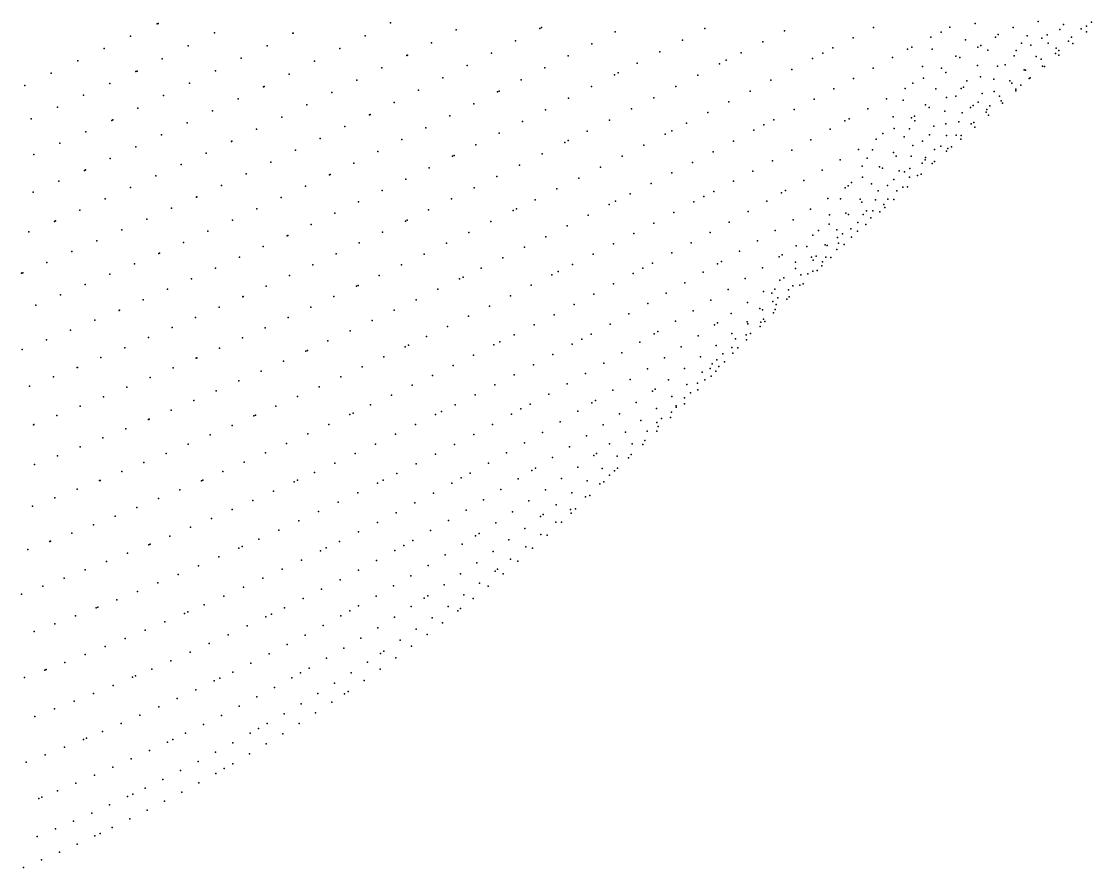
# Model space of a CAD drawing. Extents: x 0 to 4.6, y -1.66 to 1.66.
# Drawn here: x 2.301 to 3.257, y -1.53 to -0.775 of the extents above; entities that cross this region are included whole.
import ezdxf

# ---------------------------------------------------------------- set-up
doc = ezdxf.new("R2010")
doc.units = 0
doc.layers.get('0').update_dxf_attribs({"linetype": 'CONTINUOUS'})

msp = doc.modelspace()

# ---------------------------------------------------------------- linework, layer by layer
at = {"color": 2}
for p in [(2.4224, -0.77709, 15.556), (2.42344, -0.7766, 15.556), (2.63096, -0.77615, 13.456), (2.6897, -0.78243, 12.756), (2.76422, -0.78107, 12.056), (2.76574, -0.78029, 12.056), (2.91175, -0.7812, 10.656), (2.98274, -0.7833, 9.956), (3.0625, -0.78014, 9.256), (3.13066, -0.78002, 8.556), (3.15315, -0.77651, 2.256), (3.18715, -0.78011, 7.856), (3.20939, -0.77479, 3.656), (3.22878, -0.78212, 4.356), (3.23206, -0.77768, 7.156), (3.24775, -0.78142, 5.056), (3.25253, -0.7791, 6.456), (3.25719, -0.77559, 6.456), (2.39882, -0.78805, 15.556), (2.47371, -0.78497, 14.856), (2.54367, -0.78538, 14.156), (2.54411, -0.78517, 14.156), (2.60838, -0.78758, 13.456), (2.74269, -0.79214, 12.056), (2.83162, -0.78404, 11.356), (2.89168, -0.79152, 10.656), (2.96355, -0.79303, 9.956), (3.04437, -0.78934, 9.256), (3.11368, -0.78892, 8.556), (3.12296, -0.78443), (3.12296, -0.78443, 0.375), (3.12296, -0.78443, 0.75), (3.12296, -0.78443, 1.125), (3.12296, -0.78443, 1.5), (3.1446, -0.79123, 2.256), (3.17138, -0.78895, 7.856), (3.17368, -0.78658, 2.956), (3.19973, -0.78774, 3.656), (3.2128, -0.78961, 7.156), (3.21755, -0.78671, 7.156), (3.23643, -0.79248, 5.056), (3.23918, -0.78899, 6.456), (3.25266, -0.78418, 5.756), (2.37522, -0.79901, 15.556), (2.45037, -0.79652, 14.856), (2.52066, -0.79653, 14.156), (2.58576, -0.799, 13.456), (2.66759, -0.79383, 12.756), (2.81074, -0.79483, 11.356), (2.87151, -0.80182, 10.656), (2.94425, -0.80272, 9.956), (3.02613, -0.7985, 9.256), (3.09288, -0.79964, 8.556), (3.09657, -0.79776, 8.556), (3.11467, -0.79971), (3.11467, -0.79971, 0.375), (3.11467, -0.79971, 0.75), (3.11467, -0.79971, 1.125), (3.11467, -0.79971, 1.5), (3.15547, -0.79783, 7.856), (3.15814, -0.79626, 7.856), (3.1645, -0.80041, 2.956), (3.18992, -0.80066, 3.656), (3.19472, -0.7943, 3.656), (3.2029, -0.79604, 7.156), (3.2183, -0.79419, 4.356), (3.22567, -0.7988, 6.456), (3.22787, -0.80066, 5.056), (3.24032, -0.79454, 5.756), (2.35161, -0.80998, 15.556), (2.42701, -0.80808, 14.856), (2.49762, -0.80767, 14.156), (2.5631, -0.81041, 13.456), (2.64542, -0.80522, 12.756), (2.64602, -0.80492, 12.756), (2.72109, -0.80319, 12.056), (2.78979, -0.80561, 11.356), (2.85127, -0.81209, 10.656), (2.93069, -0.80948, 9.956), (3.00778, -0.80795, 9.256), (3.01701, -0.80304, 9.256), (3.07934, -0.80705, 8.556), (3.13588, -0.80587, 2.256), (3.13943, -0.80715, 7.856), (3.18811, -0.80549, 7.156), (3.20766, -0.80617, 4.356), (3.21202, -0.80855, 6.456), (3.22494, -0.80353, 5.056), (3.22783, -0.80482, 5.756), (2.32799, -0.82094, 15.556), (2.40363, -0.81959, 14.856), (2.40467, -0.81912, 14.856), (2.47454, -0.81881, 14.156), (2.5404, -0.82181, 13.456), (2.6232, -0.81624, 12.756), (2.69943, -0.81422, 12.056), (2.76876, -0.81636, 11.356), (2.83417, -0.8207, 10.656), (2.92486, -0.81254, 9.956), (2.98932, -0.81769, 9.256), (3.06199, -0.81644, 8.556), (3.10621, -0.8149), (3.10621, -0.8149, 0.375), (3.10621, -0.8149, 0.75), (3.10621, -0.8149, 1.125), (3.10621, -0.8149, 1.5), (3.12326, -0.8164, 7.856), (3.127, -0.82041, 2.256), (3.15517, -0.81415, 2.956), (3.17317, -0.81488, 7.156), (3.17994, -0.81357, 3.656), (3.19686, -0.81807, 4.356), (3.19822, -0.81822, 6.456), (3.2133, -0.81471, 5.056), (3.21518, -0.81502, 5.756), (2.38023, -0.83016, 14.856), (2.45144, -0.82994, 14.156), (2.60093, -0.82725, 12.756), (2.67771, -0.82523, 12.056), (2.74766, -0.82709, 11.356), (2.83093, -0.82237, 10.656), (2.90538, -0.82269, 9.956), (2.97075, -0.82738, 9.256), (3.04452, -0.82577, 8.556), (3.0976, -0.83), (3.0976, -0.83, 0.375), (3.0976, -0.83, 0.75), (3.0976, -0.83, 1.125), (3.0976, -0.83, 1.5), (3.10696, -0.8256, 7.856), (3.14568, -0.8278, 2.956), (3.1581, -0.8242, 7.156), (3.16981, -0.82639, 3.656), (3.18428, -0.82782, 6.456), (3.1859, -0.82988, 4.356), (3.194, -0.83164, 5.756), (3.20151, -0.82581, 5.056), (3.20238, -0.82514, 5.756), (2.30436, -0.8319, 15.556), (2.35682, -0.84072, 14.856), (2.42831, -0.84106, 14.156), (2.51766, -0.83319, 13.456), (2.51809, -0.83298, 13.456), (2.57862, -0.83824, 12.756), (2.65593, -0.83622, 12.056), (2.72649, -0.83779, 11.356), (2.72798, -0.83704, 11.356), (2.81052, -0.83287, 10.656), (2.8858, -0.83281, 9.956), (2.95208, -0.83703, 9.256), (3.02694, -0.83506, 8.556), (3.09053, -0.83473, 7.856), (3.11796, -0.83487, 2.256), (3.14076, -0.83472, 2.956), (3.14289, -0.83345, 7.156), (3.15952, -0.83912, 3.656), (3.17019, -0.83734, 6.456), (3.18944, -0.83531, 5.756), (3.18956, -0.83682, 5.056), (2.49488, -0.84391, 13.456), (2.55625, -0.84922, 12.756), (2.6341, -0.84719, 12.056), (2.70525, -0.84846, 11.356), (2.79002, -0.84334, 10.656), (2.86613, -0.84289, 9.956), (2.93331, -0.84664, 9.256), (3.00924, -0.84429, 8.556), (3.07398, -0.84381, 7.856), (3.08883, -0.84501), (3.08883, -0.84501, 0.375), (3.08883, -0.84501, 0.75), (3.08883, -0.84501, 1.125), (3.08883, -0.84501, 1.5), (3.10877, -0.84924, 2.256), (3.12755, -0.84263, 7.156), (3.13603, -0.84139, 2.956), (3.1513, -0.84982, 6.456), (3.15596, -0.84679, 6.456), (3.1664, -0.85027, 4.356), (3.17479, -0.8416, 4.356), (3.17634, -0.84566, 5.756), (3.17746, -0.84775, 5.056), (2.33339, -0.85127, 14.856), (2.40516, -0.85217, 14.156), (2.47208, -0.85462, 13.456), (2.53385, -0.86017, 12.756), (2.61221, -0.85813, 12.056), (2.6128, -0.85785, 12.056), (2.68395, -0.8591, 11.356), (2.76945, -0.85377, 10.656), (2.84637, -0.85294, 9.956), (2.91443, -0.8562, 9.256), (2.99143, -0.85347, 8.556), (3.0573, -0.85283, 7.856), (3.0799, -0.85993), (3.0799, -0.85993, 0.375), (3.0799, -0.85993, 0.75), (3.0799, -0.85993, 1.125), (3.0799, -0.85993, 1.5), (3.09908, -0.85927, 7.156), (3.11207, -0.85175, 7.156), (3.12623, -0.85494, 2.956), (3.14158, -0.85647, 6.456), (3.14907, -0.85176, 3.656), (3.1631, -0.85593, 5.756), (3.16353, -0.85329, 4.356), (3.16521, -0.85859, 5.056), (2.30996, -0.86182, 14.856), (2.38199, -0.86323, 14.156), (2.38302, -0.86278, 14.156), (2.44924, -0.86531, 13.456), (2.59027, -0.86872, 12.056), (2.66258, -0.8697, 11.356), (2.7488, -0.86418, 10.656), (2.82652, -0.86294, 9.956), (2.89546, -0.86572, 9.256), (2.96454, -0.86711, 8.556), (2.9735, -0.8626, 8.556), (3.03688, -0.86368, 7.856), (3.0405, -0.86178, 7.856), (3.09646, -0.86087, 7.156), (3.09941, -0.86351, 2.256), (3.11626, -0.86839, 2.956), (3.12707, -0.86624, 6.456), (3.13847, -0.86431, 3.656), (3.14971, -0.86612, 5.756), (3.15211, -0.86505, 4.356), (3.1528, -0.86935, 5.056), (2.35881, -0.87338, 14.156), (2.42637, -0.87599, 13.456), (2.51141, -0.87111, 12.756), (2.56828, -0.87928, 12.056), (2.72808, -0.87455, 10.656), (2.80659, -0.87291, 9.956), (2.87639, -0.87533, 9.256), (2.88212, -0.87234, 9.256), (2.95547, -0.87197, 8.556), (3.02358, -0.87112, 7.856), (3.07082, -0.87475), (3.07082, -0.87475, 0.375), (3.07082, -0.87475, 0.75), (3.07082, -0.87475, 1.125), (3.07082, -0.87475, 1.5), (3.08072, -0.87036, 7.156), (3.08991, -0.8777, 2.256), (3.09456, -0.87074, 2.256), (3.11243, -0.87593, 6.456), (3.12772, -0.87677, 3.656), (3.13618, -0.87623, 5.756), (3.14054, -0.87672, 4.356), (2.3356, -0.88351, 14.156), (2.40348, -0.88665, 13.456), (2.48893, -0.88201, 12.756), (2.48936, -0.88181, 12.756), (2.64116, -0.88028, 11.356), (2.70729, -0.88489, 10.656), (2.78658, -0.88288, 9.956), (2.78976, -0.88126, 9.956), (2.85723, -0.88523, 9.256), (2.93733, -0.88158, 8.556), (3.00655, -0.88052, 7.856), (3.06485, -0.87978, 7.156), (3.09764, -0.88555, 6.456), (3.10615, -0.88175, 2.956), (3.1225, -0.88626, 5.756), (3.12882, -0.8883, 4.356), (3.13203, -0.88687, 5.056), (3.14026, -0.88002, 5.056), (2.31239, -0.89363, 14.156), (2.38057, -0.89729, 13.456), (2.46641, -0.89228, 12.756), (2.54624, -0.88982, 12.056), (2.61967, -0.89084, 11.356), (2.68643, -0.89519, 10.656), (2.68791, -0.89446, 10.656), (2.76648, -0.89303, 9.956), (2.83798, -0.89509, 9.256), (2.91909, -0.89113, 8.556), (2.9894, -0.88986, 7.856), (3.03273, -0.89841, 7.156), (3.04885, -0.88913, 7.156), (3.05679, -0.89694), (3.05679, -0.89694, 0.375), (3.05679, -0.89694, 0.75), (3.05679, -0.89694, 1.125), (3.05679, -0.89694, 1.5), (3.06158, -0.88947), (3.06158, -0.88947, 0.375), (3.06158, -0.88947, 0.75), (3.06158, -0.88947, 1.125), (3.06158, -0.88947, 1.5), (3.08024, -0.89182, 2.256), (3.08272, -0.89509, 6.456), (3.09588, -0.89502, 2.956), (3.10857, -0.89826, 3.656), (3.10869, -0.8962, 5.756), (3.11681, -0.88913, 3.656), (3.12756, -0.8907, 5.056), (2.35764, -0.90787, 13.456), (2.35865, -0.90743, 13.456), (2.44387, -0.90254, 12.756), (2.52416, -0.90033, 12.056), (2.59814, -0.90135, 11.356), (2.6655, -0.90544, 10.656), (2.74631, -0.90314, 9.956), (2.81863, -0.9049, 9.256), (2.90074, -0.90063, 8.556), (2.97213, -0.89914, 7.856), (3.01649, -0.90762, 7.156), (3.05219, -0.9041), (3.05219, -0.9041, 0.375), (3.05219, -0.9041, 0.75), (3.05219, -0.9041, 1.125), (3.05219, -0.9041, 1.5), (3.06767, -0.90455, 6.456), (3.07043, -0.90584, 2.256), (3.09473, -0.90605, 5.756), (3.10575, -0.90143, 3.656), (3.11472, -0.90151, 5.056), (3.11695, -0.89979, 4.356), (2.33469, -0.91757, 13.456), (2.42129, -0.91276, 12.756), (2.50204, -0.91081, 12.056), (2.57655, -0.91183, 11.356), (2.57713, -0.91156, 11.356), (2.64452, -0.91565, 10.656), (2.72606, -0.91321, 9.956), (2.7992, -0.91466, 9.256), (2.8823, -0.91008, 8.556), (2.93726, -0.91751, 7.856), (2.95475, -0.90836, 7.856), (3.00013, -0.91676, 7.156), (3.05249, -0.91393, 6.456), (3.08064, -0.91608, 5.756), (3.08545, -0.90818, 2.956), (3.09016, -0.90922, 5.756), (3.09454, -0.91375, 3.656), (3.10173, -0.91223, 5.056), (3.10493, -0.91118, 4.356), (2.39869, -0.92296, 12.756), (2.47988, -0.92126, 12.056), (2.55491, -0.92197, 11.356), (2.62346, -0.92583, 10.656), (2.70573, -0.92324, 9.956), (2.77968, -0.92437, 9.256), (2.86375, -0.91947, 8.556), (2.91966, -0.9266, 7.856), (2.98364, -0.92582, 7.156), (3.03718, -0.9233, 6.456), (3.03975, -0.92167, 6.456), (3.04265, -0.91863), (3.04265, -0.91863, 0.375), (3.04265, -0.91863, 0.75), (3.04265, -0.91863, 1.125), (3.04265, -0.91863, 1.5), (3.06046, -0.91975, 2.256), (3.06641, -0.92616, 5.756), (3.07488, -0.92125, 2.956), (3.08318, -0.92598, 3.656), (3.0886, -0.92286, 5.056), (3.09276, -0.92248, 4.356), (2.31172, -0.92725, 13.456), (2.37606, -0.93313, 12.756), (2.45768, -0.93167, 12.056), (2.4581, -0.93148, 12.056), (2.53322, -0.93207, 11.356), (2.60236, -0.93596, 10.656), (2.68534, -0.93321, 9.956), (2.76008, -0.93403, 9.256), (2.832, -0.93529, 8.556), (2.84511, -0.9288, 8.556), (2.90196, -0.93588, 7.856), (2.91086, -0.93108, 7.856), (2.96704, -0.9352, 7.156), (2.98008, -0.92775, 7.156), (3.02174, -0.93296, 6.456), (3.03295, -0.93306), (3.03295, -0.93306, 0.375), (3.03295, -0.93306, 0.75), (3.03295, -0.93306, 1.125), (3.03295, -0.93306, 1.5), (3.05034, -0.93357, 2.256), (3.05205, -0.93616, 5.756), (3.06416, -0.93422, 2.956), (3.07533, -0.9334, 5.056), (3.08045, -0.93369, 4.356), (2.3534, -0.94328, 12.756), (2.43545, -0.94148, 12.056), (2.51148, -0.94213, 11.356), (2.58119, -0.94605, 10.656), (2.66487, -0.94315, 9.956), (2.7404, -0.94368, 9.256), (2.74353, -0.94211, 9.256), (2.82637, -0.93821, 8.556), (2.88415, -0.94536, 7.856), (2.95032, -0.94462, 7.156), (3.00618, -0.94254, 6.456), (3.03755, -0.94607, 5.756), (3.05606, -0.9438, 2.956), (3.06192, -0.94384, 5.056), (3.068, -0.94488, 4.356), (3.07167, -0.93811, 3.656), (3.07239, -0.94088, 4.356), (2.33073, -0.95335, 12.756), (2.33174, -0.95294, 12.756), (2.41318, -0.95125, 12.056), (2.4897, -0.95215, 11.356), (2.64434, -0.95303, 9.956), (2.64579, -0.95233, 9.956), (2.72063, -0.95347, 9.256), (2.80754, -0.94786, 8.556), (2.86623, -0.95478, 7.856), (2.93349, -0.95397, 7.156), (2.99049, -0.95204, 6.456), (3.02292, -0.95589, 5.756), (3.02311, -0.94738), (3.02311, -0.94738, 0.375), (3.02311, -0.94738, 0.75), (3.02311, -0.94738, 1.125), (3.02311, -0.94738, 1.5), (3.04007, -0.94729, 2.256), (3.04838, -0.95419, 5.056), (3.05328, -0.9471, 2.956), (3.06002, -0.95014, 3.656), (2.30804, -0.96259, 12.756), (2.39089, -0.96099, 12.056), (2.46788, -0.96214, 11.356), (2.55997, -0.9561, 10.656), (2.62374, -0.96286, 9.956), (2.70079, -0.96322, 9.256), (2.78862, -0.95744, 8.556), (2.84822, -0.96413, 7.856), (2.91655, -0.96324, 7.156), (2.97468, -0.96146, 6.456), (3.01311, -0.96161), (3.01311, -0.96161, 0.375), (3.01311, -0.96161, 0.75), (3.01311, -0.96161, 1.125), (3.01311, -0.96161, 1.5), (3.02966, -0.9609, 2.256), (3.03469, -0.96445, 5.056), (3.04226, -0.95996, 2.956), (3.04822, -0.96207, 3.656), (3.0554, -0.95613, 4.356), (2.36857, -0.97069, 12.056), (2.44602, -0.97209, 11.356), (2.53869, -0.9661, 10.656), (2.53927, -0.96584, 10.656), (2.60308, -0.97263, 9.956), (2.68088, -0.97291, 9.256), (2.76961, -0.96698, 8.556), (2.83011, -0.97341, 7.856), (2.89949, -0.97244, 7.156), (2.95874, -0.9708, 6.456), (3.00816, -0.96562, 5.756), (3.01909, -0.97441, 2.256), (3.02087, -0.97483, 5.056), (3.03021, -0.96774, 5.056), (3.0311, -0.97272, 2.956), (3.03628, -0.97389, 3.656), (3.04266, -0.96729, 4.356), (2.34622, -0.98035, 12.056), (2.42413, -0.98198, 11.356), (2.42455, -0.98181, 11.356), (2.51737, -0.97577, 10.656), (2.58236, -0.98236, 9.956), (2.66089, -0.98254, 9.256), (2.75052, -0.97645, 8.556), (2.8119, -0.98262, 7.856), (2.88233, -0.98156, 7.156), (2.94269, -0.98006, 6.456), (2.98078, -0.98321, 5.756), (2.99327, -0.97526, 5.756), (3.00297, -0.97572), (3.00297, -0.97572, 0.375), (3.00297, -0.97572, 0.75), (3.00297, -0.97572, 1.125), (3.00297, -0.97572, 1.5), (3.01111, -0.9844, 2.256), (3.02978, -0.97835, 4.356), (2.32386, -0.98998, 12.056), (2.4022, -0.9913, 11.356), (2.496, -0.98539, 10.656), (2.56158, -0.99204, 9.956), (2.64083, -0.99212, 9.256), (2.73134, -0.98585, 8.556), (2.79359, -0.99177, 7.856), (2.86506, -0.9906, 7.156), (2.92303, -0.99118, 6.456), (2.92652, -0.98923, 6.456), (2.97826, -0.98487, 5.756), (2.99268, -0.98973), (2.99268, -0.98973, 0.375), (2.99268, -0.98973, 0.75), (2.99268, -0.98973, 1.125), (2.99268, -0.98973, 1.5), (3.00692, -0.98521, 5.056), (3.00838, -0.98782, 2.256), (3.01627, -0.99314, 3.656), (3.01677, -0.9893, 4.356), (3.01978, -0.98537, 2.956), (3.02419, -0.98562, 3.656), (2.30147, -0.99953, 12.056), (2.30246, -0.99914, 12.056), (2.38024, -1.00058, 11.356), (2.47458, -0.99497, 10.656), (2.54075, -1.00166, 9.956), (2.62071, -1.00164, 9.256), (2.69582, -1.003, 8.556), (2.71208, -0.9952, 8.556), (2.77519, -1.00096, 7.856), (2.78072, -0.99811, 7.856), (2.84769, -0.9998, 7.156), (2.85643, -0.99506, 7.156), (2.91024, -0.99865, 6.456), (2.96312, -0.9947, 5.756), (2.98224, -1.00363), (2.98224, -1.00363, 0.375), (2.98224, -1.00363, 0.75), (2.98224, -1.00363, 1.125), (2.98224, -1.00363, 1.5), (2.99283, -0.99551, 5.056), (2.99752, -1.00116, 2.256), (3.00361, -1.00016, 4.356), (3.00833, -0.99791, 2.956), (3.01196, -0.9973, 3.656), (2.35825, -1.00981, 11.356), (2.45313, -1.00449, 10.656), (2.51986, -1.01123, 9.956), (2.60052, -1.0111, 9.256), (2.60195, -1.01043, 9.256), (2.69274, -1.00452, 8.556), (2.75671, -1.01035, 7.856), (2.83021, -1.00915, 7.156), (2.89384, -1.00808, 6.456), (2.94786, -1.00444, 5.756), (2.97862, -1.0057, 5.056), (2.99032, -1.01092, 4.356), (2.99673, -1.01035, 2.956), (2.9996, -1.00898, 3.656), (2.33624, -1.019, 11.356), (2.43163, -1.01397, 10.656), (2.49892, -1.02073, 9.956), (2.49948, -1.02048, 9.956), (2.58026, -1.02049, 9.256), (2.67332, -1.01395, 8.556), (2.73813, -1.01967, 7.856), (2.81263, -1.01842, 7.156), (2.87733, -1.01743, 6.456), (2.93247, -1.01409, 5.756), (2.96427, -1.0158, 5.056), (2.97166, -1.01743), (2.97166, -1.01743, 0.375), (2.97166, -1.01743, 0.75), (2.97166, -1.01743, 1.125), (2.97166, -1.01743, 1.5), (2.97435, -1.01391), (2.97435, -1.01391, 0.375), (2.97435, -1.01391, 0.75), (2.97435, -1.01391, 1.125), (2.97435, -1.01391, 1.5), (2.9769, -1.02157, 4.356), (2.98499, -1.02268, 2.956), (2.98651, -1.01438, 2.256), (2.98709, -1.02057, 3.656), (2.3142, -1.02814, 11.356), (2.41009, -1.0234, 10.656), (2.47793, -1.02992, 9.956), (2.55994, -1.02982, 9.256), (2.65383, -1.02332, 8.556), (2.71947, -1.02891, 7.856), (2.79495, -1.02762, 7.156), (2.86071, -1.02669, 6.456), (2.91697, -1.02365, 5.756), (2.9498, -1.0258, 5.056), (2.96093, -1.03111), (2.96093, -1.03111, 0.375), (2.96093, -1.03111, 0.75), (2.96093, -1.03111, 1.125), (2.96093, -1.03111, 1.5), (2.96334, -1.03228, 4.356), (2.9725, -1.02499, 4.356), (2.97445, -1.03204, 3.656), (2.97537, -1.0275, 2.256), (2.36691, -1.04158, 10.656), (2.38852, -1.03276, 10.656), (2.38893, -1.03259, 10.656), (2.45689, -1.03905, 9.956), (2.53956, -1.03909, 9.256), (2.61462, -1.04186, 8.556), (2.63426, -1.03262, 8.556), (2.70072, -1.03809, 7.856), (2.77718, -1.03673, 7.156), (2.84399, -1.03587, 6.456), (2.90134, -1.03311, 5.756), (2.9352, -1.0357, 5.056), (2.96408, -1.0405, 2.256), (2.9731, -1.03489, 2.956), (2.34527, -1.05035, 10.656), (2.43581, -1.04813, 9.956), (2.51913, -1.04829, 9.256), (2.59491, -1.05103, 8.556), (2.68189, -1.04719, 7.856), (2.75931, -1.04577, 7.156), (2.82715, -1.04496, 6.456), (2.8856, -1.04249, 5.756), (2.92048, -1.04555, 5.056), (2.92295, -1.04386, 5.056), (2.94966, -1.04297, 4.356), (2.95006, -1.04467), (2.95006, -1.04467, 0.375), (2.95006, -1.04467, 0.75), (2.95006, -1.04467, 1.125), (2.95006, -1.04467, 1.5), (2.96108, -1.04704, 2.956), (2.96167, -1.04341, 3.656), (2.96532, -1.04274, 2.956), (2.32361, -1.05906, 10.656), (2.41469, -1.05714, 9.956), (2.49864, -1.05743, 9.256), (2.57513, -1.06013, 8.556), (2.66297, -1.05622, 7.856), (2.72872, -1.06093, 7.156), (2.74135, -1.05473, 7.156), (2.80174, -1.05839, 6.456), (2.81021, -1.05396, 6.456), (2.86633, -1.05373, 5.756), (2.86975, -1.05176, 5.756), (2.90563, -1.05555, 5.056), (2.93584, -1.05356, 4.356), (2.93905, -1.05812), (2.93905, -1.05812, 0.375), (2.93905, -1.05812, 0.75), (2.93905, -1.05812, 1.125), (2.93905, -1.05812, 1.5), (2.94875, -1.05466, 3.656), (2.94892, -1.05914, 2.956), (2.95265, -1.05339, 2.256), (2.30191, -1.06771, 10.656), (2.39353, -1.0661, 9.956), (2.4781, -1.06651, 9.256), (2.55529, -1.06916, 8.556), (2.5567, -1.06852, 8.556), (2.64398, -1.0652, 7.856), (2.647, -1.06374, 7.856), (2.7233, -1.0637, 7.156), (2.79317, -1.06307, 6.456), (2.85378, -1.06122, 5.756), (2.89067, -1.06545, 5.056), (2.92189, -1.06403, 4.356), (2.93571, -1.06581, 3.656), (2.94108, -1.06617, 2.256), (2.37233, -1.07499, 9.956), (2.4575, -1.07552, 9.256), (2.45806, -1.07528, 9.256), (2.53539, -1.07811, 8.556), (2.62492, -1.07427, 7.856), (2.70515, -1.07283, 7.156), (2.77603, -1.07229, 6.456), (2.82151, -1.08002, 5.756), (2.8377, -1.07067, 5.756), (2.87558, -1.07524, 5.056), (2.90782, -1.07441, 4.356), (2.92253, -1.07685, 3.656), (2.9279, -1.07146), (2.9279, -1.07146, 0.375), (2.9279, -1.07146, 0.75), (2.9279, -1.07146, 1.125), (2.9279, -1.07146, 1.5), (2.92937, -1.07883, 2.256), (2.93663, -1.07112, 2.956), (2.35109, -1.08381, 9.956), (2.3515, -1.08365, 9.956), (2.43686, -1.08422, 9.256), (2.51542, -1.08698, 8.556), (2.60577, -1.08326, 7.856), (2.68692, -1.08187, 7.156), (2.75879, -1.08142, 6.456), (2.80522, -1.08927, 5.756), (2.86038, -1.08494, 5.056), (2.89362, -1.08467, 4.356), (2.90922, -1.08789, 3.656), (2.91661, -1.08468), (2.91661, -1.08468, 0.375), (2.91661, -1.08468, 0.75), (2.91661, -1.08468, 1.125), (2.91661, -1.08468, 1.5), (2.91821, -1.08039, 3.656), (2.9217, -1.08695, 2.256), (2.9242, -1.08299, 2.956), (2.32982, -1.09212, 9.956), (2.41618, -1.09285, 9.256), (2.4954, -1.09579, 8.556), (2.58656, -1.09217, 7.856), (2.66861, -1.09083, 7.156), (2.74145, -1.09046, 6.456), (2.78881, -1.09843, 5.756), (2.84506, -1.09453, 5.056), (2.8793, -1.09483, 4.356), (2.89578, -1.09887, 3.656), (2.90518, -1.09778), (2.90518, -1.09778, 0.375), (2.90518, -1.09778, 0.75), (2.90518, -1.09778, 1.125), (2.90518, -1.09778, 1.5), (2.91164, -1.09475, 2.956), (2.91753, -1.09139, 2.256), (2.30853, -1.10036, 9.956), (2.39544, -1.10141, 9.256), (2.47532, -1.10452, 8.556), (2.56728, -1.10101, 7.856), (2.63173, -1.1085, 7.156), (2.65021, -1.09971, 7.156), (2.70649, -1.10826, 6.456), (2.72401, -1.09941, 6.456), (2.77231, -1.10748, 5.756), (2.82962, -1.10401, 5.056), (2.86486, -1.10491, 4.356), (2.86729, -1.10319, 4.356), (2.89894, -1.10639, 2.956), (2.90555, -1.10386, 2.256), (2.35386, -1.11832, 9.256), (2.37467, -1.1099, 9.256), (2.45519, -1.11317, 8.556), (2.54792, -1.10976, 7.856), (2.61317, -1.11721, 7.156), (2.68887, -1.11703, 6.456), (2.75569, -1.11644, 5.756), (2.81072, -1.11538, 5.056), (2.81407, -1.11339, 5.056), (2.8503, -1.11507, 4.356), (2.88222, -1.10974, 3.656), (2.88612, -1.11791, 2.956), (2.89344, -1.11621, 2.256), (2.89362, -1.11076), (2.89362, -1.11076, 0.375), (2.89362, -1.11076, 0.75), (2.89362, -1.11076, 1.125), (2.89362, -1.11076, 1.5), (2.33301, -1.12667, 9.256), (2.435, -1.12175, 8.556), (2.50902, -1.12703, 7.856), (2.5104, -1.12642, 7.856), (2.52851, -1.11844, 7.856), (2.59454, -1.12585, 7.156), (2.5975, -1.12445, 7.156), (2.67116, -1.12578, 6.456), (2.67648, -1.12309, 6.456), (2.73898, -1.12546, 5.756), (2.74739, -1.12084, 5.756), (2.79842, -1.12289, 5.056), (2.83562, -1.12513, 4.356), (2.86853, -1.1205, 3.656), (2.88192, -1.12361), (2.88192, -1.12361, 0.375), (2.88192, -1.12361, 0.75), (2.88192, -1.12361, 1.125), (2.88192, -1.12361, 1.5), (2.88604, -1.11908), (2.88604, -1.11908, 0.375), (2.88604, -1.11908, 0.75), (2.88604, -1.11908, 1.125), (2.88604, -1.11908, 1.5), (2.31213, -1.13494, 9.256), (2.31253, -1.13479, 9.256), (2.41477, -1.13025, 8.556), (2.41532, -1.13002, 8.556), (2.48948, -1.13553, 7.856), (2.57583, -1.13455, 7.156), (2.65337, -1.13465, 6.456), (2.72217, -1.13455, 5.756), (2.78265, -1.13235, 5.056), (2.82082, -1.13507, 4.356), (2.85471, -1.13114, 3.656), (2.86892, -1.13297, 2.956), (2.87009, -1.13635), (2.87009, -1.13635, 0.375), (2.87009, -1.13635, 0.75), (2.87009, -1.13635, 1.125), (2.87009, -1.13635, 1.5), (2.87316, -1.12932, 2.956), (2.88119, -1.12843, 2.256), (2.37416, -1.14657, 8.556), (2.39449, -1.13845, 8.556), (2.46988, -1.14395, 7.856), (2.55704, -1.14316, 7.156), (2.63549, -1.14342, 6.456), (2.70527, -1.14354, 5.756), (2.76677, -1.1417, 5.056), (2.8059, -1.14489, 4.356), (2.84078, -1.14166, 3.656), (2.86008, -1.14067, 2.956), (2.86881, -1.14054, 2.256), (2.35379, -1.15462, 8.556), (2.45022, -1.15229, 7.856), (2.53819, -1.15168, 7.156), (2.61752, -1.1521, 6.456), (2.68826, -1.15242, 5.756), (2.75079, -1.15095, 5.056), (2.79088, -1.15461, 4.356), (2.82672, -1.15206, 3.656), (2.84686, -1.15193, 2.956), (2.8563, -1.15252, 2.256), (2.85812, -1.14896), (2.85812, -1.14896, 0.375), (2.85812, -1.14896, 0.75), (2.85812, -1.14896, 1.125), (2.85812, -1.14896, 1.5), (2.33338, -1.16258, 8.556), (2.4305, -1.16053, 7.856), (2.51927, -1.16011, 7.156), (2.59948, -1.16068, 6.456), (2.67117, -1.1612, 5.756), (2.73471, -1.16008, 5.056), (2.77574, -1.16421, 4.356), (2.81254, -1.16238, 3.656), (2.81492, -1.16062, 3.656), (2.83353, -1.16308, 2.956), (2.84367, -1.16438, 2.256), (2.84602, -1.16144), (2.84602, -1.16144, 0.375), (2.84602, -1.16144, 0.75), (2.84602, -1.16144, 1.125), (2.84602, -1.16144, 1.5), (2.31293, -1.17046, 8.556), (2.41073, -1.1687, 7.856), (2.50028, -1.16845, 7.156), (2.58135, -1.16916, 6.456), (2.65398, -1.16988, 5.756), (2.71852, -1.16911, 5.056), (2.75719, -1.1757, 4.356), (2.76048, -1.17369, 4.356), (2.79824, -1.1727, 3.656), (2.82007, -1.1741, 2.956), (2.8338, -1.1738), (2.8338, -1.1738, 0.375), (2.8338, -1.1738, 0.75), (2.8338, -1.1738, 1.125), (2.8338, -1.1738, 1.5), (2.37104, -1.18476, 7.856), (2.37158, -1.18454, 7.856), (2.39091, -1.17677, 7.856), (2.4621, -1.18485, 7.156), (2.46346, -1.18428, 7.156), (2.48122, -1.1767, 7.156), (2.54778, -1.18451, 6.456), (2.56315, -1.17754, 6.456), (2.62456, -1.18438, 5.756), (2.63671, -1.17845, 5.756), (2.69409, -1.1824, 5.056), (2.70223, -1.17802, 5.056), (2.74512, -1.18323, 4.356), (2.78383, -1.18291, 3.656), (2.80649, -1.18499, 2.956), (2.82672, -1.17987, 2.256), (2.8309, -1.17611, 2.256), (2.35113, -1.19246, 7.856), (2.44292, -1.19291, 7.156), (2.52652, -1.19418, 6.456), (2.54487, -1.18585, 6.456), (2.61934, -1.187, 5.756), (2.68585, -1.18696, 5.056), (2.72966, -1.19271, 4.356), (2.7693, -1.19299, 3.656), (2.81801, -1.18774, 2.256), (2.82144, -1.18602), (2.82144, -1.18602, 0.375), (2.82144, -1.18602, 0.75), (2.82144, -1.18602, 1.125), (2.82144, -1.18602, 1.5), (2.33117, -1.20007, 7.856), (2.42369, -1.20086, 7.156), (2.50809, -1.20241, 6.456), (2.58436, -1.2041, 5.756), (2.60189, -1.1956, 5.756), (2.66936, -1.19592, 5.056), (2.71408, -1.20206, 4.356), (2.75466, -1.20295, 3.656), (2.79279, -1.19576, 2.956), (2.80499, -1.19926, 2.256), (2.80896, -1.19812), (2.80896, -1.19812, 0.375), (2.80896, -1.19812, 0.75), (2.80896, -1.19812, 1.125), (2.80896, -1.19812, 1.5), (2.31117, -1.20759, 7.856), (2.4044, -1.20872, 7.156), (2.4896, -1.21054, 6.456), (2.56674, -1.21249, 5.756), (2.63611, -1.21349, 5.056), (2.65278, -1.20476, 5.056), (2.69841, -1.2113, 4.356), (2.7399, -1.21279, 3.656), (2.77896, -1.20641, 2.956), (2.79185, -1.21065, 2.256), (2.79222, -1.21392), (2.79222, -1.21392, 0.375), (2.79222, -1.21392, 0.75), (2.79222, -1.21392, 1.125), (2.79222, -1.21392, 1.5), (2.79635, -1.21009), (2.79635, -1.21009, 0.375), (2.79635, -1.21009, 0.75), (2.79635, -1.21009, 1.125), (2.79635, -1.21009, 1.5), (2.38505, -1.21649, 7.156), (2.47104, -1.21857, 6.456), (2.54905, -1.22078, 5.756), (2.61935, -1.22211, 5.056), (2.68263, -1.22041, 4.356), (2.72504, -1.2225, 3.656), (2.76503, -1.21694, 2.956), (2.76737, -1.21516, 2.956), (2.77859, -1.22191, 2.256), (2.78361, -1.22192), (2.78361, -1.22192, 0.375), (2.78361, -1.22192, 0.75), (2.78361, -1.22192, 1.125), (2.78361, -1.22192, 1.5), (2.3462, -1.23173, 7.156), (2.36565, -1.22416, 7.156), (2.45241, -1.22649, 6.456), (2.53127, -1.22895, 5.756), (2.60249, -1.23062, 5.056), (2.66675, -1.22941, 4.356), (2.71007, -1.23209, 3.656), (2.75097, -1.22742, 2.956), (2.76521, -1.23304, 2.256), (2.3267, -1.23919, 7.156), (2.32723, -1.23899, 7.156), (2.41497, -1.24203, 6.456), (2.4163, -1.24148, 6.456), (2.43372, -1.23431, 6.456), (2.51342, -1.23702, 5.756), (2.58555, -1.23901, 5.056), (2.64278, -1.24264, 4.356), (2.65077, -1.23829, 4.356), (2.69499, -1.24167, 3.656), (2.70683, -1.23412, 3.656), (2.7368, -1.23778, 2.956), (2.77076, -1.23362), (2.77076, -1.23362, 0.375), (2.77076, -1.23362, 0.75), (2.77076, -1.23362, 1.125), (2.77076, -1.23362, 1.5), (2.30716, -1.24639, 7.156), (2.39616, -1.24963, 6.456), (2.4955, -1.24499, 5.756), (2.49835, -1.24371, 5.756), (2.56852, -1.24734, 5.056), (2.57364, -1.24479, 5.056), (2.6347, -1.24714, 4.356), (2.6798, -1.25116, 3.656), (2.72252, -1.248, 2.956), (2.75171, -1.24403, 2.256), (2.75778, -1.24518), (2.75778, -1.24518, 0.375), (2.75778, -1.24518, 0.75), (2.75778, -1.24518, 1.125), (2.75778, -1.24518, 1.5), (2.37729, -1.25713, 6.456), (2.45944, -1.26081, 5.756), (2.4775, -1.25296, 5.756), (2.55141, -1.25569, 5.056), (2.61853, -1.25598, 4.356), (2.66451, -1.26052, 3.656), (2.70812, -1.25809, 2.956), (2.73809, -1.25489, 2.256), (2.74468, -1.25661), (2.74468, -1.25661, 0.375), (2.74468, -1.25661, 0.75), (2.74468, -1.25661, 1.125), (2.74468, -1.25661, 1.5), (2.35837, -1.26452, 6.456), (2.4413, -1.26855, 5.756), (2.53422, -1.26392, 5.056), (2.60226, -1.26469, 4.356), (2.64912, -1.26976, 3.656), (2.69362, -1.26805, 2.956), (2.72436, -1.26562, 2.256), (2.72666, -1.26382, 2.256), (2.73146, -1.2679), (2.73146, -1.2679, 0.375), (2.73146, -1.2679, 0.75), (2.73146, -1.2679, 1.125), (2.73146, -1.2679, 1.5), (2.32036, -1.27898, 6.456), (2.33939, -1.2718, 6.456), (2.4231, -1.27618, 5.756), (2.49959, -1.28003, 5.056), (2.51695, -1.27203, 5.056), (2.58591, -1.27327, 4.356), (2.63363, -1.27886, 3.656), (2.67901, -1.27788, 2.956), (2.71051, -1.27625, 2.256), (2.71812, -1.27905), (2.71812, -1.27905, 0.375), (2.71812, -1.27905, 0.75), (2.71812, -1.27905, 1.125), (2.71812, -1.27905, 1.5), (2.30128, -1.28604, 6.456), (2.40483, -1.28369, 5.756), (2.48216, -1.2879, 5.056), (2.55293, -1.29007, 4.356), (2.56946, -1.28174, 4.356), (2.61804, -1.28783, 3.656), (2.66111, -1.28961, 2.956), (2.66429, -1.28757, 2.956), (2.69655, -1.28674, 2.256), (2.70467, -1.29006), (2.70467, -1.29006, 0.375), (2.70467, -1.29006, 0.75), (2.70467, -1.29006, 1.125), (2.70467, -1.29006, 1.5), (2.36812, -1.29837, 5.756), (2.36942, -1.29786, 5.756), (2.38651, -1.29109, 5.756), (2.46466, -1.29565, 5.056), (2.53631, -1.29828, 4.356), (2.60236, -1.29668, 3.656), (2.64946, -1.29719, 2.956), (2.68247, -1.29709, 2.256), (2.69338, -1.29911), (2.69338, -1.29911, 0.375), (2.69338, -1.29911, 0.75), (2.69338, -1.29911, 1.125), (2.69338, -1.29911, 1.5), (2.34967, -1.30553, 5.756), (2.44708, -1.3033, 5.056), (2.44988, -1.30207, 5.056), (2.51961, -1.30641, 4.356), (2.52463, -1.30394, 4.356), (2.58658, -1.30546, 3.656), (2.59452, -1.301, 3.656), (2.63453, -1.30671, 2.956), (2.66829, -1.3073, 2.256), (2.69111, -1.30093), (2.69111, -1.30093, 0.375), (2.69111, -1.30093, 0.75), (2.69111, -1.30093, 1.125), (2.69111, -1.30093, 1.5), (2.33117, -1.31258, 5.756), (2.41172, -1.31839, 5.056), (2.42944, -1.31091, 5.056), (2.50282, -1.31451, 4.356), (2.5707, -1.31417, 3.656), (2.6195, -1.31608, 2.956), (2.654, -1.31737, 2.256), (2.67743, -1.31166), (2.67743, -1.31166, 0.375), (2.67743, -1.31166, 0.75), (2.67743, -1.31166, 1.125), (2.67743, -1.31166, 1.5), (2.31261, -1.3195, 5.756), (2.39394, -1.32575, 5.056), (2.48596, -1.32249, 4.356), (2.55474, -1.32276, 3.656), (2.60437, -1.32532, 2.956), (2.6396, -1.3273, 2.256), (2.66363, -1.32224), (2.66363, -1.32224, 0.375), (2.66363, -1.32224, 0.75), (2.66363, -1.32224, 1.125), (2.66363, -1.32224, 1.5), (2.37609, -1.33298, 5.056), (2.45199, -1.33804, 4.356), (2.46901, -1.33033, 4.356), (2.53868, -1.33121, 3.656), (2.58914, -1.33441, 2.956), (2.6251, -1.33709, 2.256), (2.64973, -1.33268), (2.64973, -1.33268, 0.375), (2.64973, -1.33268, 0.75), (2.64973, -1.33268, 1.125), (2.64973, -1.33268, 1.5), (2.34021, -1.34708, 5.056), (2.35818, -1.34009, 5.056), (2.43489, -1.34563, 4.356), (2.50631, -1.3477, 3.656), (2.52254, -1.33952, 3.656), (2.57382, -1.34337, 2.956), (2.61049, -1.34676, 2.256), (2.62197, -1.33915, 2.256), (2.63572, -1.34297), (2.63572, -1.34297, 0.375), (2.63572, -1.34297, 0.75), (2.63572, -1.34297, 1.125), (2.63572, -1.34297, 1.5), (2.32218, -1.35393, 5.056), (2.32345, -1.35345, 5.056), (2.41772, -1.35308, 4.356), (2.48999, -1.35574, 3.656), (2.55069, -1.35649, 2.956), (2.5584, -1.35218, 2.956), (2.59578, -1.3563, 2.256), (2.62161, -1.35311), (2.62161, -1.35311, 0.375), (2.62161, -1.35311, 0.75), (2.62161, -1.35311, 1.125), (2.62161, -1.35311, 1.5), (2.30409, -1.36066, 5.056), (2.40048, -1.36041, 4.356), (2.40322, -1.35923, 4.356), (2.47359, -1.36368, 3.656), (2.47852, -1.36127, 3.656), (2.54288, -1.3609, 2.956), (2.58097, -1.36568, 2.256), (2.60738, -1.36311), (2.60738, -1.36311, 0.375), (2.60738, -1.36311, 0.75), (2.60738, -1.36311, 1.125), (2.60738, -1.36311, 1.5), (2.36579, -1.37479, 4.356), (2.38317, -1.36766, 4.356), (2.45711, -1.37155, 3.656), (2.52728, -1.36951, 2.956), (2.56607, -1.37493, 2.256), (2.58997, -1.37503), (2.58997, -1.37503, 0.375), (2.58997, -1.37503, 0.75), (2.58997, -1.37503, 1.125), (2.58997, -1.37503, 1.5), (2.59306, -1.37295), (2.59306, -1.37295, 0.375), (2.59306, -1.37295, 0.75), (2.59306, -1.37295, 1.125), (2.59306, -1.37295, 1.5), (2.34835, -1.38178, 4.356), (2.44055, -1.37927, 3.656), (2.51158, -1.37798, 2.956), (2.55106, -1.38402, 2.256), (2.57863, -1.38265), (2.57863, -1.38265, 0.375), (2.57863, -1.38265, 0.75), (2.57863, -1.38265, 1.125), (2.57863, -1.38265, 1.5), (2.31327, -1.39535, 4.356), (2.33084, -1.38863, 4.356), (2.40721, -1.39431, 3.656), (2.42392, -1.38686, 3.656), (2.47992, -1.39449, 2.956), (2.49579, -1.38631, 2.956), (2.53596, -1.39296, 2.256), (2.5641, -1.39219), (2.5641, -1.39219, 0.375), (2.5641, -1.39219, 0.75), (2.5641, -1.39219, 1.125), (2.5641, -1.39219, 1.5), (2.39042, -1.40161, 3.656), (2.46397, -1.40253, 2.956), (2.52077, -1.40176, 2.256), (2.54947, -1.40158), (2.54947, -1.40158, 0.375), (2.54947, -1.40158, 0.75), (2.54947, -1.40158, 1.125), (2.54947, -1.40158, 1.5), (2.35933, -1.41468, 3.656), (2.37357, -1.40878, 3.656), (2.44793, -1.41041, 2.956), (2.50548, -1.41042, 2.256), (2.51317, -1.40605, 2.256), (2.53475, -1.41082), (2.53475, -1.41082, 0.375), (2.53475, -1.41082, 0.75), (2.53475, -1.41082, 1.125), (2.53475, -1.41082, 1.5), (2.33964, -1.42273, 3.656), (2.35664, -1.4158, 3.656), (2.43181, -1.41817, 2.956), (2.43665, -1.41583, 2.956), (2.4901, -1.41895, 2.256), (2.51992, -1.4199), (2.51992, -1.4199, 0.375), (2.51992, -1.4199, 0.75), (2.51992, -1.4199, 1.125), (2.51992, -1.4199, 1.5), (2.32258, -1.42951, 3.656), (2.39933, -1.43333, 2.956), (2.4156, -1.42582, 2.956), (2.47464, -1.42732, 2.256), (2.50501, -1.42883), (2.50501, -1.42883, 0.375), (2.50501, -1.42883, 0.75), (2.50501, -1.42883, 1.125), (2.50501, -1.42883, 1.5), (2.30546, -1.43615, 3.656), (2.38297, -1.44068, 2.956), (2.45909, -1.43555, 2.256), (2.4825, -1.44188), (2.4825, -1.44188, 0.375), (2.4825, -1.44188, 0.75), (2.4825, -1.44188, 1.125), (2.4825, -1.44188, 1.5), (2.49, -1.4376), (2.49, -1.4376, 0.375), (2.49, -1.4376, 0.75), (2.49, -1.4376, 1.125), (2.49, -1.4376, 1.5), (2.36654, -1.44788, 2.956), (2.42773, -1.45152, 2.256), (2.44345, -1.44361, 2.256), (2.4749, -1.44621), (2.4749, -1.44621, 0.375), (2.4749, -1.44621, 0.75), (2.4749, -1.44621, 1.125), (2.4749, -1.44621, 1.5), (2.33347, -1.46183, 2.956), (2.35004, -1.45493, 2.956), (2.41192, -1.45928, 2.256), (2.45971, -1.45467), (2.45971, -1.45467, 0.375), (2.45971, -1.45467, 0.75), (2.45971, -1.45467, 1.125), (2.45971, -1.45467, 1.5), (2.31683, -1.46857, 2.956), (2.31948, -1.4675, 2.956), (2.39604, -1.46688, 2.256), (2.40081, -1.46459, 2.256), (2.42907, -1.4711), (2.42907, -1.4711, 0.375), (2.42907, -1.4711, 0.75), (2.42907, -1.4711, 1.125), (2.42907, -1.4711, 1.5), (2.44443, -1.46296), (2.44443, -1.46296, 0.375), (2.44443, -1.46296, 0.75), (2.44443, -1.46296, 1.125), (2.44443, -1.46296, 1.5), (2.36404, -1.48166, 2.256), (2.38008, -1.47435, 2.256), (2.41362, -1.47907), (2.41362, -1.47907, 0.375), (2.41362, -1.47907, 0.75), (2.41362, -1.47907, 1.125), (2.41362, -1.47907, 1.5), (2.34792, -1.48881, 2.256), (2.39809, -1.48688), (2.39809, -1.48688, 0.375), (2.39809, -1.48688, 0.75), (2.39809, -1.48688, 1.125), (2.39809, -1.48688, 1.5), (2.33174, -1.49579, 2.256), (2.37151, -1.49976), (2.37151, -1.49976, 0.375), (2.37151, -1.49976, 0.75), (2.37151, -1.49976, 1.125), (2.37151, -1.49976, 1.5), (2.38248, -1.49453), (2.38248, -1.49453, 0.375), (2.38248, -1.49453, 0.75), (2.38248, -1.49453, 1.125), (2.38248, -1.49453, 1.5), (2.31548, -1.50262, 2.256), (2.35103, -1.50933), (2.35103, -1.50933, 0.375), (2.35103, -1.50933, 0.75), (2.35103, -1.50933, 1.125), (2.35103, -1.50933, 1.5), (2.36679, -1.50201), (2.36679, -1.50201, 0.375), (2.36679, -1.50201, 0.75), (2.36679, -1.50201, 1.125), (2.36679, -1.50201, 1.5), (2.33518, -1.51649), (2.33518, -1.51649, 0.375), (2.33518, -1.51649, 0.75), (2.33518, -1.51649, 1.125), (2.33518, -1.51649, 1.5), (2.31927, -1.52347), (2.31927, -1.52347, 0.375), (2.31927, -1.52347, 0.75), (2.31927, -1.52347, 1.125), (2.31927, -1.52347, 1.5), (2.30328, -1.53029), (2.30328, -1.53029, 0.375), (2.30328, -1.53029, 0.75), (2.30328, -1.53029, 1.125), (2.30328, -1.53029, 1.5)]:
    msp.add_point(p, dxfattribs=at)

doc.saveas('drawing.dxf')
